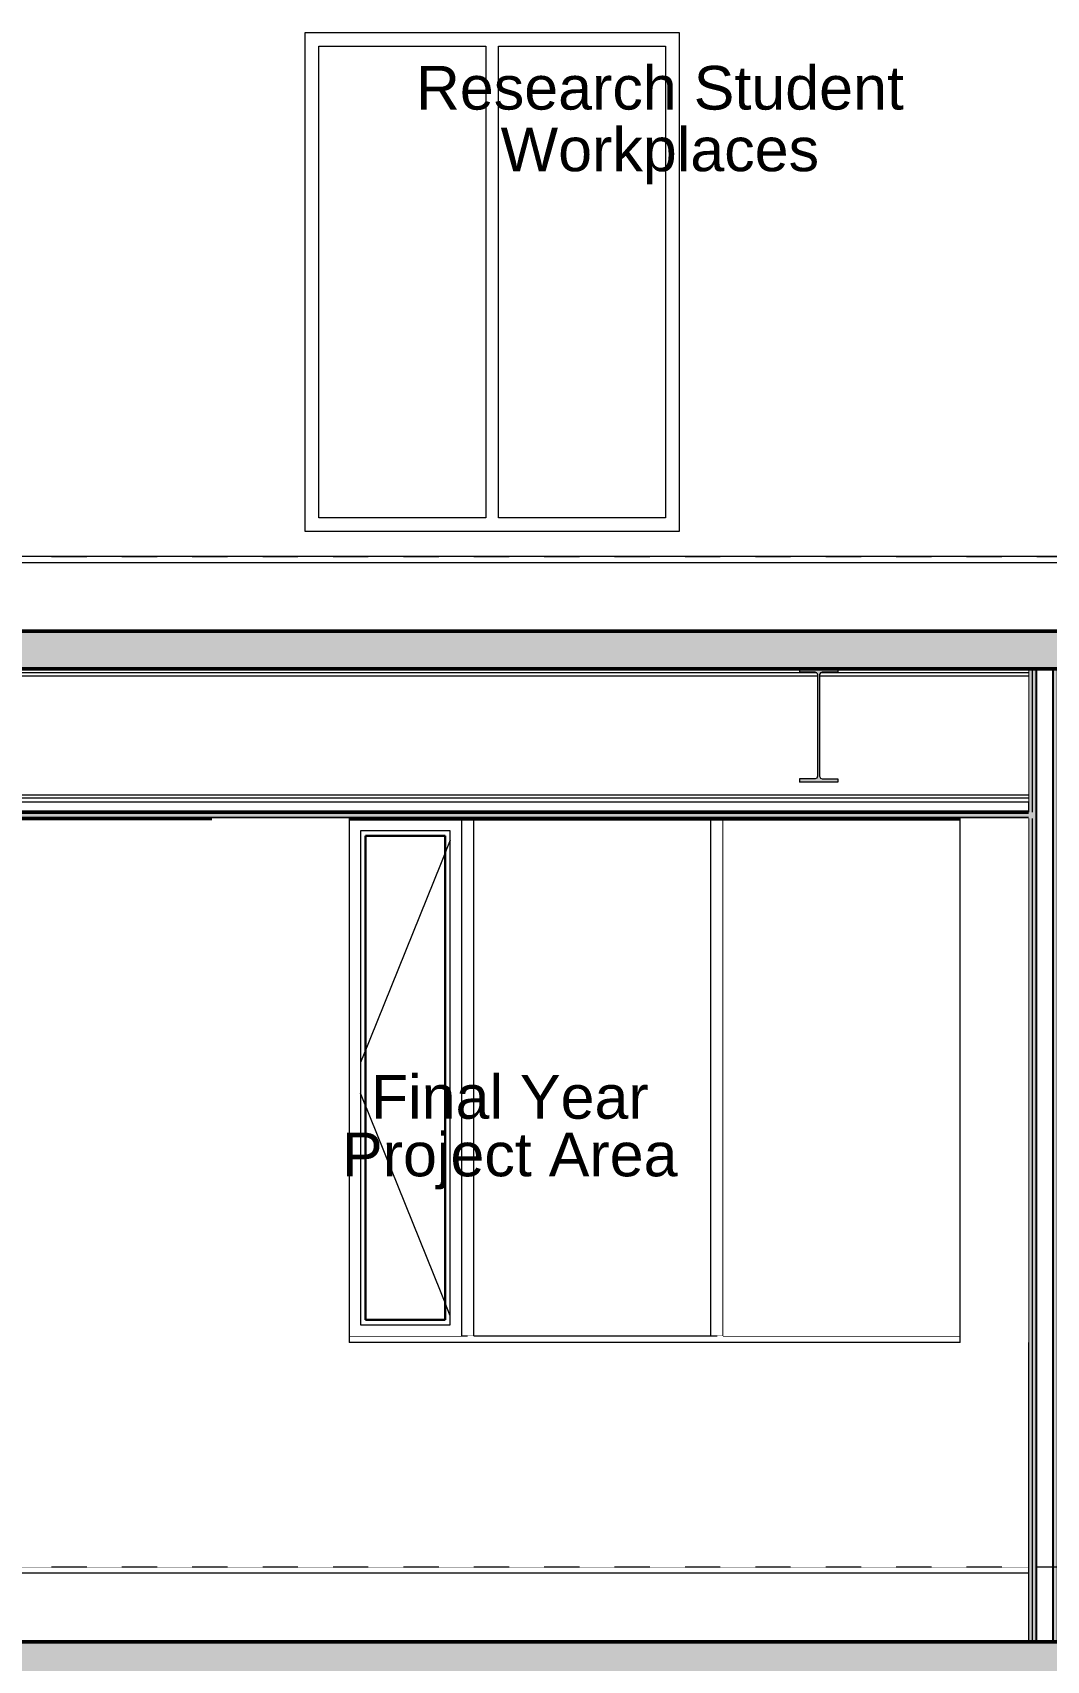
# Model space of a CAD drawing. Header units: millimetres. Extents: x -48147 to 1414029, y -496296 to 18123.
# Drawn here: x 1384508 to 1388573, y -483112 to -476587 of the extents above; entities that cross this region are included whole.
import ezdxf

# ---------------------------------------------------------------- set-up
doc = ezdxf.new("R2010")
doc.units = ezdxf.units.MM
doc.header["$MEASUREMENT"] = 0
doc.linetypes.add('Dashed', pattern=[2822.222233, 1411.111116, -1411.111116])
doc.linetypes.add('Wipeout_Contour', pattern=[1000, 0, -1000])
for name, color, linetype, lineweight, true_color in [('0_Pen_No__105', 7, 'Continuous', 15, 0xa6a6a6), ('A-230-M_FLOOR.IFC Import_Pen_No__109', 7, 'Continuous', 15, 0xa6a6a6), ('A-230-M_FLOOR.IFC Import_Pen_No__29', 7, 'Continuous', 50, 0x2a2a2a), ('New_A-20-M_Ceiling_Pen_No__107', 7, 'Continuous', 15, 0xa6a6a6), ('New_A-20-M_Ceiling_Pen_No__29', 7, 'Continuous', 50, 0x2a2a2a), ('New_A-25-M_Curtain_Wall_Pen_No__23', 7, 'Continuous', 30, 0x2a2a2a), ('New_A-25-M_Curtain_Wall_Pen_No__63', 7, 'Continuous', 20, 0x606060), ('New_A-25-M_Wall_Int_Pen_No__107', 7, 'Continuous', 15, 0xa6a6a6), ('New_ArchiCAD Windows_Pen_No__63', 7, 'Continuous', 20, 0x606060)]:
    doc.layers.add(name, color=color, linetype=linetype, lineweight=lineweight, true_color=true_color)
for name, color, linetype in [('A-230-M_FLOOR.IFC Import', 7, 'Continuous'), ('A-25-M_Wall_Int', 7, 'Continuous'), ('New_A-20-M_Ceiling', 7, 'Continuous'), ('New_A-20-M_Floor_Slab', 7, 'Continuous'), ('New_A-25-M_Curtain_Wall', 7, 'Continuous'), ('New_A-25-M_Wall_Ext', 7, 'Continuous'), ('New_A-25-M_Wall_Int', 7, 'Continuous'), ('New_ArchiCAD Windows', 7, 'Continuous'), ('S-280-M_STRUCT_FRAME.IFC Import', 7, 'Continuous')]:
    doc.layers.add(name, color=color, linetype=linetype)
for name, color, linetype, lineweight in [('A-25-M_Wall_Int_Pen_No__87', 8, 'Continuous', 20), ('A-95-P_Text_1_50_GA_Pen_No__1', 7, 'Continuous', 13), ('New_A-20-M_Ceiling_Pen_No__89', 8, 'Continuous', 20), ('New_A-20-M_Floor_Slab_Pen_No__4', 7, 'Continuous', 20), ('New_A-25-M_Curtain_Wall_Pen_No__3', 7, 'Continuous', 18), ('New_A-25-M_Curtain_Wall_Pen_No__87', 8, 'Continuous', 20), ('New_A-25-M_Wall_Ext_Pen_No__87', 8, 'Continuous', 20), ('New_A-25-M_Wall_Int_Pen_No__1', 7, 'Continuous', 13), ('New_ArchiCAD Windows_Pen_No__87', 8, 'Continuous', 20), ('S-280-M_STRUCT_FRAME.IFC Import_Pen_No__1', 7, 'Continuous', 13), ('S-280-M_STRUCT_FRAME.IFC Import_Pen_No__160', 5, 'Continuous', 200), ('S-280-M_STRUCT_FRAME.IFC Import_Pen_No__90', 8, 'Continuous', 20)]:
    doc.layers.add(name, color=color, linetype=linetype, lineweight=lineweight)
doc.styles.add('GENERATED_STYLE_2', font='')
doc.styles.get('GENERATED_STYLE_2').set_extended_font_data('Swis721 BT')
pattern_1 = [(0, (1372879, -490836.73), (0, 389.7114), [24.375, -200.625]), (0, (1372991.5, -490641.88), (0, 389.7114), [24.375, -200.625]), (60, (1372879, -490836.73), (-337.5, 194.8557), [24.375, -200.625]), (60, (1373104, -490836.73), (-337.5, 194.8557), [24.375, -200.625]), (120, (1372903.37, -490836.73), (337.5, 194.8557), [24.375, -200.625]), (120, (1373128.37, -490836.73), (337.5, 194.8557), [24.375, -200.625]), (0, (1372878.996, -490799.23), (0, 75), [0, -75, 0, -112.5]), (45, (1372916.496, -490799.23), (-53.03301, 53.03301), [0, -56.25, 0, -93.75])]

# ---------------------------------------------------------------- blocks, each defined once
blk = doc.blocks.new('Section Elem_17_2', base_point=(1372879, -490836.7))
at = {"color": 254, "linetype": 'Wipeout_Contour', "lineweight": 0, "ltscale": 5872212.897816}
blk.add_wipeout([(1388500.1, -482736.7), (1384320.1, -482736.7), (1384320.1, -482761.7), (1388500.1, -482761.7)], dxfattribs=at).dxf.layer = 'New_A-20-M_Floor_Slab'
at = {"color": 254, "linetype": 'Wipeout_Contour', "lineweight": 0, "ltscale": 5872410.250139793}
blk.add_wipeout([(1384320.1, -482761.7), (1384320.1, -483036.7), (1388500.1, -483036.7), (1388500.1, -482761.7)], dxfattribs=at).dxf.layer = 'New_A-20-M_Floor_Slab'
at = {"layer": 'New_A-20-M_Floor_Slab_Pen_No__4', "linetype": 'Continuous'}
for p, q in [((1388500.1, -482736.7), (1384320.1, -482736.7)), ((1388500.1, -482761.7), (1384320.1, -482761.7))]:
    blk.add_line(p, q, dxfattribs=at)
blk = doc.blocks.new('Section Elem_39_2', base_point=(1372879, -490836.7))
at = {"color": 254, "linetype": 'Wipeout_Contour', "lineweight": 0, "ltscale": 5870915.719237079}
blk.add_wipeout([(1386277, -481811.7), (1387226.9, -481811.7), (1387226.9, -479741.7), (1386277, -479741.7)], dxfattribs=at).dxf.layer = 'New_A-25-M_Curtain_Wall'
blk = doc.blocks.new('Section Elem_45_2', base_point=(1372879, -490836.7))
at = {"color": 254, "linetype": 'Wipeout_Contour', "lineweight": 0, "ltscale": 5869556.530907655}
blk.add_wipeout([(1387252, -479736.7), (1386252, -479736.7), (1386252, -479741.7), (1387252, -479741.7)], dxfattribs=at).dxf.layer = 'New_A-25-M_Curtain_Wall'
at = {"layer": 'New_A-25-M_Curtain_Wall_Pen_No__87', "linetype": 'Continuous'}
blk.add_line((1387252, -479741.7), (1386277, -479741.7), dxfattribs=at)
blk = doc.blocks.new('Section Elem_50_2', base_point=(1372879, -490836.7))
at = {"color": 254, "linetype": 'Wipeout_Contour', "lineweight": 0, "ltscale": 5869026.26430952}
blk.add_wipeout([(1386227, -481811.7), (1386277, -481811.7), (1386277, -479741.7), (1386227, -479741.7)], dxfattribs=at).dxf.layer = 'New_A-25-M_Curtain_Wall'
at = {"layer": 'New_A-25-M_Curtain_Wall_Pen_No__87', "linetype": 'Continuous'}
for p, q in [((1386227, -481811.7), (1386227, -479741.7)), ((1386252, -479741.7), (1386277, -479741.7)), ((1386277, -481811.7), (1386277, -479741.7)), ((1386252, -481811.7), (1386277, -481811.7))]:
    blk.add_line(p, q, dxfattribs=at)
blk = doc.blocks.new('Section Elem_51_2', base_point=(1372879, -490836.7))
at = {"color": 254, "linetype": 'Wipeout_Contour', "lineweight": 0, "ltscale": 5876490.489184331}
blk.add_wipeout([(1388227, -479741.7), (1388226.9, -479741.7), (1388226.9, -481811.7), (1388227, -481811.7)], dxfattribs=at).dxf.layer = 'New_A-25-M_Curtain_Wall'
blk = doc.blocks.new('Section Elem_52_2', base_point=(1372879, -490836.7))
at = {"color": 254, "linetype": 'Wipeout_Contour', "lineweight": 0, "ltscale": 5872710.89228323}
blk.add_wipeout([(1387226.9, -479741.7), (1387226.9, -481811.7), (1387227, -481811.7), (1387227, -479741.7)], dxfattribs=at).dxf.layer = 'New_A-25-M_Curtain_Wall'
at = {"color": 254, "linetype": 'Wipeout_Contour', "lineweight": 0, "ltscale": 5872805.576382579}
blk.add_wipeout([(1387227, -481811.7), (1387277, -481811.7), (1387277, -479741.7), (1387227, -479741.7)], dxfattribs=at).dxf.layer = 'New_A-25-M_Curtain_Wall'
at = {"layer": 'New_A-25-M_Curtain_Wall_Pen_No__87', "linetype": 'Continuous'}
for p, q in [((1387227, -481811.7), (1387227, -479741.7)), ((1387252, -479741.7), (1387277, -479741.7)), ((1387277, -481811.7), (1387277, -479741.7)), ((1387252, -481811.7), (1387277, -481811.7))]:
    blk.add_line(p, q, dxfattribs=at)
blk = doc.blocks.new('Section Elem_53_2', base_point=(1372879, -490836.7))
at = {"color": 254, "linetype": 'Wipeout_Contour', "lineweight": 0, "ltscale": 5876019.788832584}
blk.add_wipeout([(1387252, -481836.7), (1388227, -481836.7), (1388227, -481811.7), (1387252, -481811.7)], dxfattribs=at).dxf.layer = 'New_A-25-M_Curtain_Wall'
at = {"layer": 'New_A-25-M_Curtain_Wall_Pen_No__87', "linetype": 'Continuous'}
blk.add_line((1388227, -481811.7), (1387277, -481811.7), dxfattribs=at)
blk = doc.blocks.new('Section Elem_54_2', base_point=(1372879, -490836.7))
at = {"color": 254, "linetype": 'Wipeout_Contour', "lineweight": 0, "ltscale": 5873289.606016815}
blk.add_wipeout([(1388227, -479736.7), (1387252, -479736.7), (1387252, -479741.7), (1388227, -479741.7)], dxfattribs=at).dxf.layer = 'New_A-25-M_Curtain_Wall'
at = {"layer": 'New_A-25-M_Curtain_Wall_Pen_No__87', "linetype": 'Continuous'}
blk.add_line((1388227, -479741.7), (1387277, -479741.7), dxfattribs=at)
blk = doc.blocks.new('Section Elem_55_2', base_point=(1372879, -490836.7))
at = {"color": 254, "linetype": 'Wipeout_Contour', "lineweight": 0, "ltscale": 5872288.449434945}
blk.add_wipeout([(1387252, -481811.7), (1386252, -481811.7), (1386252, -481836.7), (1387252, -481836.7)], dxfattribs=at).dxf.layer = 'New_A-25-M_Curtain_Wall'
at = {"layer": 'New_A-25-M_Curtain_Wall_Pen_No__87', "linetype": 'Continuous'}
blk.add_line((1387252, -481811.7), (1386277, -481811.7), dxfattribs=at)
blk = doc.blocks.new('Section Elem_58_2', base_point=(1372879, -490836.7))
at = {"color": 254, "linetype": 'Wipeout_Contour', "lineweight": 0, "ltscale": 5874695.177371564}
blk.add_wipeout([(1387277, -481811.7), (1388226.9, -481811.7), (1388226.9, -479741.7), (1387277, -479741.7)], dxfattribs=at).dxf.layer = 'New_A-25-M_Curtain_Wall'
blk = doc.blocks.new('Section Elem_59_2', base_point=(1372879, -490836.7))
at = {"color": 254, "linetype": 'Wipeout_Contour', "lineweight": 0, "ltscale": 5869501.909846078}
blk.add_wipeout([(1385777, -481811.7), (1385777, -481836.7), (1386252, -481836.7), (1386252, -481811.7)], dxfattribs=at).dxf.layer = 'New_A-25-M_Curtain_Wall'
at = {"layer": 'New_A-25-M_Curtain_Wall_Pen_No__87', "linetype": 'Continuous'}
blk.add_line((1386252, -481811.7), (1385777, -481811.7), dxfattribs=at)
blk = doc.blocks.new('Section Elem_60_2', base_point=(1372879, -490836.7))
at = {"color": 254, "linetype": 'Wipeout_Contour', "lineweight": 0, "ltscale": 5866768.693963017}
blk.add_wipeout([(1385777, -479741.7), (1386252, -479741.7), (1386252, -479736.7), (1385777, -479736.7)], dxfattribs=at).dxf.layer = 'New_A-25-M_Curtain_Wall'
at = {"layer": 'New_A-25-M_Curtain_Wall_Pen_No__87', "linetype": 'Continuous'}
blk.add_line((1386252, -479741.7), (1385777, -479741.7), dxfattribs=at)
blk = doc.blocks.new('Section Elem_61_2', base_point=(1372879, -490836.7))
at = {"color": 254, "linetype": 'Wipeout_Contour', "lineweight": 0, "ltscale": 7333222.8707978}
blk.add_wipeout([(1385777, -479741.7), (1385777, -479741.8), (1385821.9, -479786.7), (1386181.9, -479786.7), (1386226.9, -479741.7)], dxfattribs=at).dxf.layer = 'New_A-25-M_Curtain_Wall'
at = {"color": 254, "linetype": 'Wipeout_Contour', "lineweight": 0, "ltscale": 5868846.477236453}
blk.add_wipeout([(1386226.9, -479741.7), (1386181.9, -479786.7), (1386181.9, -481766.7), (1386226.9, -481811.7)], dxfattribs=at).dxf.layer = 'New_A-25-M_Curtain_Wall'
at = {"color": 254, "linetype": 'Wipeout_Contour', "lineweight": 0, "ltscale": 7336556.203312162}
blk.add_wipeout([(1385777, -481811.7), (1385777, -481811.7), (1386226.9, -481811.7), (1386181.9, -481766.7), (1385821.9, -481766.7)], dxfattribs=at).dxf.layer = 'New_A-25-M_Curtain_Wall'
at = {"color": 254, "linetype": 'Wipeout_Contour', "lineweight": 0, "ltscale": 5867316.055403522}
blk.add_wipeout([(1385777, -479741.8), (1385777, -481811.7), (1385821.9, -481766.7), (1385821.9, -479786.7)], dxfattribs=at).dxf.layer = 'New_A-25-M_Curtain_Wall'
at = {"color": 254, "linetype": 'Wipeout_Contour', "lineweight": 0, "ltscale": 5868931.587938179}
blk.add_wipeout([(1386226.9, -481811.7), (1386227, -481811.7), (1386227, -479741.7), (1386226.9, -479741.7)], dxfattribs=at).dxf.layer = 'New_A-25-M_Curtain_Wall'
at = {"color": 254, "linetype": 'Wipeout_Contour', "lineweight": 0, "ltscale": 5868723.562536169}
blk.add_wipeout([(1386161.9, -481746.7), (1386181.9, -481766.7), (1386181.9, -479786.7), (1386161.9, -479806.7)], dxfattribs=at).dxf.layer = 'New_A-25-M_Curtain_Wall'
at = {"layer": 'New_A-25-M_Curtain_Wall_Pen_No__87', "linetype": 'Continuous'}
blk.add_line((1386226.9, -479741.7), (1386226.9, -481811.7), dxfattribs=at)
at = {"color": 254, "linetype": 'Wipeout_Contour', "lineweight": 0, "ltscale": 5867438.675184316}
blk.add_wipeout([(1385821.9, -481766.7), (1385841.9, -481746.7), (1385841.9, -479806.7), (1385821.9, -479786.7)], dxfattribs=at).dxf.layer = 'New_A-25-M_Curtain_Wall'
at = {"color": 254, "linetype": 'Wipeout_Contour', "lineweight": 0, "ltscale": 5866796.442449648}
blk.add_wipeout([(1385821.9, -479786.7), (1385841.9, -479806.7), (1386161.9, -479806.7), (1386181.9, -479786.7)], dxfattribs=at).dxf.layer = 'New_A-25-M_Curtain_Wall'
at = {"color": 254, "linetype": 'Wipeout_Contour', "lineweight": 0, "ltscale": 5869365.791575307}
blk.add_wipeout([(1385821.9, -481766.7), (1386181.9, -481766.7), (1386161.9, -481746.7), (1385841.9, -481746.7)], dxfattribs=at).dxf.layer = 'New_A-25-M_Curtain_Wall'
at = {"color": 254, "linetype": 'Wipeout_Contour', "lineweight": 0, "ltscale": 5868081.053289508}
blk.add_wipeout([(1385841.9, -479806.7), (1385841.9, -481746.7), (1386161.9, -481746.7), (1386161.9, -479806.7)], dxfattribs=at).dxf.layer = 'New_A-25-M_Curtain_Wall'
at = {"layer": 'New_A-25-M_Curtain_Wall_Pen_No__23', "linetype": 'Continuous'}
for p, q in [((1386161.9, -479806.7), (1385841.9, -479806.7)), ((1385841.9, -479806.7), (1385841.9, -481746.7)), ((1386161.9, -481746.7), (1386161.9, -479806.7)), ((1385841.9, -481746.7), (1386161.9, -481746.7))]:
    blk.add_line(p, q, dxfattribs=at)
at = {"layer": 'New_A-25-M_Curtain_Wall_Pen_No__3', "linetype": 'Continuous'}
for p, q in [((1386181.9, -479823.6), (1385821.9, -480714.8)), ((1386181.9, -481729.8), (1385821.9, -480838.6))]:
    blk.add_line(p, q, dxfattribs=at)
at = {"layer": 'New_A-25-M_Curtain_Wall_Pen_No__63', "linetype": 'Continuous'}
blk.add_line((1386161.9, -479806.7), (1386161.9, -481746.7), dxfattribs=at)
at = {"layer": 'New_A-25-M_Curtain_Wall_Pen_No__87', "linetype": 'Continuous'}
for p, q in [((1385821.9, -479786.7), (1385821.9, -481766.7)), ((1386181.9, -479786.7), (1385821.9, -479786.7)), ((1386181.9, -481766.7), (1386181.9, -479786.7)), ((1385821.9, -481766.7), (1386181.9, -481766.7))]:
    blk.add_line(p, q, dxfattribs=at)
blk = doc.blocks.new('Section Elem_83_2', base_point=(1372879, -490836.7))
at = {"color": 254, "linetype": 'Wipeout_Contour', "lineweight": 0, "ltscale": 5868201.346734135}
blk.add_wipeout([(1388500.1, -479669.8), (1384320.1, -479669.8), (1384320.1, -479711.7), (1388500.1, -479711.7)], dxfattribs=at).dxf.layer = 'New_A-25-M_Wall_Ext'
at = {"color": 254, "linetype": 'Wipeout_Contour', "lineweight": 0, "ltscale": 8803499.87601445}
blk.add_wipeout([(1384320.1, -482736.7), (1388500.1, -482736.7), (1388500.1, -481836.7), (1385227.1, -481836.7), (1385227.1, -479736.7), (1384320.1, -479736.7)], dxfattribs=at).dxf.layer = 'New_A-25-M_Wall_Ext'
at = {"layer": 'New_A-25-M_Wall_Ext_Pen_No__87', "linetype": 'Continuous'}
blk.add_line((1388227, -481836.7), (1385777, -481836.7), dxfattribs=at)
blk = doc.blocks.new('Section Elem_136_2', base_point=(1372879, -490836.7))
at = {"layer": 'New_A-25-M_Wall_Int_Pen_No__107', "linetype": 'Continuous', "lineweight": 0, "true_color": 0x535353}
blk.add_hatch(color=251, dxfattribs=at).paths.add_polyline_path([(1388597.1, -483036.7), (1388600.1, -483036.7), (1388600.1, -479136.7), (1388597.1, -479136.7)])
at = {"layer": 'New_A-25-M_Wall_Int_Pen_No__107', "linetype": 'Continuous'}
for points in [[(1388600.1, -483036.7), (1388615.1, -483036.7), (1388615.1, -479136.7), (1388600.1, -479136.7)], [(1388615.1, -483036.7), (1388630.1, -483036.7), (1388630.1, -479136.7), (1388615.1, -479136.7)]]:
    blk.add_hatch(color=256, dxfattribs=at).paths.add_polyline_path(points)
at = {"layer": 'New_A-25-M_Wall_Int_Pen_No__1', "linetype": 'Continuous'}
for p, q in [((1388500.1, -479136.7), (1388500.1, -479711.7)), ((1388630.1, -479136.7), (1388630.1, -479711.7)), ((1388500.1, -479736.7), (1388500.1, -482736.7)), ((1388630.1, -479736.7), (1388630.1, -482736.7))]:
    blk.add_line(p, q, dxfattribs=at)
at = {"layer": 'New_A-25-M_Wall_Int_Pen_No__1', "linetype": 'Continuous', "flags": 128}
for points in [[(1388500.1, -482736.7), (1388500.1, -482761.7), (1388500.1, -483036.7)], [(1388630.1, -482736.7), (1388630.1, -482761.7), (1388630.1, -483036.7)]]:
    blk.add_lwpolyline(points, dxfattribs=at)
at = {"color": 254, "linetype": 'Wipeout_Contour', "lineweight": 0, "ltscale": 5878177.794766933}
blk.add_wipeout([(1388533.1, -483036.7), (1388597.1, -483036.7), (1388597.1, -479136.7), (1388533.1, -479136.7)], dxfattribs=at).dxf.layer = 'New_A-25-M_Wall_Int'
at = {"layer": 'New_A-25-M_Wall_Int_Pen_No__107', "linetype": 'Continuous'}
for points in [[(1388500.1, -479136.7), (1388500.1, -479711.7), (1388515.1, -479711.7), (1388515.1, -479136.7)], [(1388515.1, -479711.7), (1388515.1, -479736.7), (1388515.1, -483036.7), (1388530.1, -483036.7), (1388530.1, -479136.7), (1388515.1, -479136.7)], [(1388515.1, -479736.7), (1388500.1, -479736.7), (1388500.1, -483036.7), (1388515.1, -483036.7)]]:
    blk.add_hatch(color=256, dxfattribs=at).paths.add_polyline_path(points)
at = {"layer": 'New_A-25-M_Wall_Int_Pen_No__107', "linetype": 'Continuous', "lineweight": 0, "true_color": 0x535353}
blk.add_hatch(color=251, dxfattribs=at).paths.add_polyline_path([(1388530.1, -483036.7), (1388533.1, -483036.7), (1388533.1, -479136.7), (1388530.1, -479136.7)])
at = {"layer": 'New_A-25-M_Wall_Int_Pen_No__1', "linetype": 'Continuous'}
for p, q in [((1388515.1, -479136.7), (1388515.1, -479711.7)), ((1388530.1, -479136.7), (1388530.1, -483036.7)), ((1388533.1, -479136.7), (1388533.1, -483036.7)), ((1388597.1, -479136.7), (1388597.1, -483036.7)), ((1388600.1, -479136.7), (1388600.1, -483036.7)), ((1388615.1, -479136.7), (1388615.1, -483036.7)), ((1388515.1, -479736.7), (1388515.1, -483036.7))]:
    blk.add_line(p, q, dxfattribs=at)
blk = doc.blocks.new('Section Elem_171_2', base_point=(1372879, -490836.7))
at = {"color": 254, "linetype": 'Wipeout_Contour', "lineweight": 0, "ltscale": 5852792.500182126}
blk.add_wipeout([(1360553.7, -478686.7), (1360553.7, -478711.7), (1404762.6, -478711.7), (1404762.6, -478686.7)], dxfattribs=at).dxf.layer = 'New_A-20-M_Floor_Slab'
at = {"color": 254, "linetype": 'Wipeout_Contour', "lineweight": 0, "ltscale": 5852988.886324035}
blk.add_wipeout([(1360553.7, -478711.7), (1360553.7, -478986.7), (1404762.6, -478986.7), (1404762.6, -478711.7)], dxfattribs=at).dxf.layer = 'New_A-20-M_Floor_Slab'
at = {"layer": 'New_A-20-M_Floor_Slab_Pen_No__4', "linetype": 'Continuous'}
for p, q in [((1404762.6, -478711.7), (1360553.7, -478711.7)), ((1394320.7, -478686.7), (1379617.5, -478686.7))]:
    blk.add_line(p, q, dxfattribs=at)
blk = doc.blocks.new('Section Elem_211_2', base_point=(1372879, -490836.7))
at = {"color": 254, "linetype": 'Wipeout_Contour', "lineweight": 0, "ltscale": 5862496.952818122}
blk.add_wipeout([(1385655.3, -478531.7), (1385655.3, -476641.7), (1385600.3, -476641.7), (1385600.3, -478531.7)], dxfattribs=at).dxf.layer = 'New_ArchiCAD Windows'
at = {"color": 254, "linetype": 'Wipeout_Contour', "lineweight": 0, "ltscale": 5865229.287148979}
blk.add_wipeout([(1386325.3, -478531.7), (1386375.3, -478531.7), (1386375.3, -476641.7), (1386325.3, -476641.7)], dxfattribs=at).dxf.layer = 'New_ArchiCAD Windows'
at = {"color": 254, "linetype": 'Wipeout_Contour', "lineweight": 0, "ltscale": 5867961.77258567}
blk.add_wipeout([(1387100.3, -478531.7), (1387100.3, -476641.7), (1387045.3, -476641.7), (1387045.3, -478531.7)], dxfattribs=at).dxf.layer = 'New_ArchiCAD Windows'
at = {"color": 254, "linetype": 'Wipeout_Contour', "lineweight": 0, "ltscale": 11727961.23143227}
blk.add_wipeout([(1385600.3, -476641.7), (1385655.3, -476641.7), (1386325.3, -476641.7), (1386375.3, -476641.7), (1387045.3, -476641.7), (1387100.3, -476641.7), (1387100.3, -476586.7), (1385600.3, -476586.7)], dxfattribs=at).dxf.layer = 'New_ArchiCAD Windows'
at = {"color": 254, "linetype": 'Wipeout_Contour', "lineweight": 0, "ltscale": 11732956.2765618}
blk.add_wipeout([(1385600.3, -478586.7), (1387100.3, -478586.7), (1387100.3, -478531.7), (1387045.3, -478531.7), (1386375.3, -478531.7), (1386325.3, -478531.7), (1385655.3, -478531.7), (1385600.3, -478531.7)], dxfattribs=at).dxf.layer = 'New_ArchiCAD Windows'
at = {"layer": 'New_ArchiCAD Windows_Pen_No__87', "linetype": 'Continuous'}
for p, q in [((1385600.3, -476586.7), (1387100.3, -476586.7)), ((1385600.3, -478586.7), (1385600.3, -476586.7)), ((1387100.3, -476586.7), (1387100.3, -478586.7)), ((1387100.3, -478586.7), (1385600.3, -478586.7))]:
    blk.add_line(p, q, dxfattribs=at)
at = {"color": 254, "linetype": 'Wipeout_Contour', "lineweight": 0, "ltscale": 5863867.844591944}
blk.add_wipeout([(1385655.3, -478531.7), (1386325.3, -478531.7), (1386325.3, -476641.7), (1385655.3, -476641.7)], dxfattribs=at).dxf.layer = 'New_ArchiCAD Windows'
at = {"color": 254, "linetype": 'Wipeout_Contour', "lineweight": 0, "ltscale": 5866590.799774023}
blk.add_wipeout([(1386375.3, -478531.7), (1387045.3, -478531.7), (1387045.3, -476641.7), (1386375.3, -476641.7)], dxfattribs=at).dxf.layer = 'New_ArchiCAD Windows'
at = {"layer": 'New_ArchiCAD Windows_Pen_No__63', "linetype": 'Continuous'}
for p, q in [((1385655.3, -478531.7), (1385655.3, -476641.7)), ((1385655.3, -476641.7), (1386325.3, -476641.7)), ((1386325.3, -476641.7), (1386325.3, -478531.7)), ((1386375.3, -478531.7), (1386375.3, -476641.7)), ((1386375.3, -476641.7), (1387045.3, -476641.7)), ((1387045.3, -476641.7), (1387045.3, -478531.7)), ((1386325.3, -478531.7), (1385655.3, -478531.7)), ((1387045.3, -478531.7), (1386375.3, -478531.7))]:
    blk.add_line(p, q, dxfattribs=at)
blk = doc.blocks.new('Section Elem_355_2', base_point=(1372879, -490836.7))
at = {"color": 254, "linetype": 'Wipeout_Contour', "lineweight": 0, "ltscale": 5860381.586385491}
blk.add_wipeout([(1384320.1, -479711.7), (1384320.1, -479736.7), (1384339.6, -479736.7), (1384339.6, -479711.7)], dxfattribs=at).dxf.layer = 'New_A-20-M_Ceiling'
at = {"layer": 'New_A-20-M_Ceiling_Pen_No__107', "linetype": 'Continuous'}
blk.add_hatch(color=256, dxfattribs=at).paths.add_polyline_path([(1384339.6, -479711.7), (1384339.6, -479736.7), (1388515.1, -479736.7), (1388515.1, -479711.7)])
at = {"layer": 'New_A-20-M_Ceiling_Pen_No__29', "linetype": 'Continuous'}
for p, q in [((1384339.6, -479711.7), (1384339.6, -479736.7)), ((1388500.1, -479711.7), (1384339.6, -479711.7)), ((1388500.1, -479736.7), (1384339.6, -479736.7))]:
    blk.add_line(p, q, dxfattribs=at)
at = {"layer": 'New_A-20-M_Ceiling_Pen_No__89', "linetype": 'Continuous'}
for p, q in [((1384320.1, -479711.7), (1384339.6, -479711.7)), ((1384320.1, -479736.7), (1384339.6, -479736.7))]:
    blk.add_line(p, q, dxfattribs=at)
blk = doc.blocks.new('Section Elem_419_2', base_point=(1372879, -490836.7))
at = {"color": 254, "linetype": 'Wipeout_Contour', "lineweight": 0, "ltscale": 5877019.9518622}
blk.add_wipeout([(1388500.1, -479736.7), (1388227, -479736.7), (1388227, -481836.7), (1388500.1, -481836.7)], dxfattribs=at).dxf.layer = 'A-25-M_Wall_Int'
at = {"color": 254, "linetype": 'Wipeout_Contour', "lineweight": 0, "ltscale": 5878305.090097454}
blk.add_wipeout([(1388630.1, -479736.7), (1388630.1, -481836.7), (1388777, -481836.7), (1388777, -479736.7)], dxfattribs=at).dxf.layer = 'A-25-M_Wall_Int'
at = {"layer": 'A-25-M_Wall_Int_Pen_No__87', "linetype": 'Continuous'}
for p, q in [((1388227, -481836.7), (1388227, -479736.7)), ((1388777, -481836.7), (1388777, -479736.7))]:
    blk.add_line(p, q, dxfattribs=at)
blk = doc.blocks.new('Section Elem_420_2', base_point=(1372879, -490836.7))
at = {"color": 254, "linetype": 'Wipeout_Contour', "lineweight": 0, "ltscale": 5866205.303099406}
blk.add_wipeout([(1385777, -479736.7), (1385227.1, -479736.7), (1385227.1, -481836.7), (1385777, -481836.7)], dxfattribs=at).dxf.layer = 'A-25-M_Wall_Int'
at = {"layer": 'A-25-M_Wall_Int_Pen_No__87', "linetype": 'Continuous'}
blk.add_line((1385777, -479736.7), (1385777, -481836.7), dxfattribs=at)
blk = doc.blocks.new('Section Elem_527_2', base_point=(1372879, -490836.7))
at = {"color": 254, "linetype": 'Wipeout_Contour', "lineweight": 0, "ltscale": 5868163.744613754}
blk.add_wipeout([(1384320.1, -479654.2), (1384320.1, -479669.8), (1388500.1, -479669.8), (1388500.1, -479654.2)], dxfattribs=at).dxf.layer = 'S-280-M_STRUCT_FRAME.IFC Import'
at = {"color": 254, "linetype": 'Wipeout_Contour', "lineweight": 0, "ltscale": 5868151.110970786}
blk.add_wipeout([(1384320.1, -479650.5), (1384320.1, -479654.2), (1388500.1, -479654.2), (1388500.1, -479650.5)], dxfattribs=at).dxf.layer = 'S-280-M_STRUCT_FRAME.IFC Import'
at = {"color": 254, "linetype": 'Wipeout_Contour', "lineweight": 0, "ltscale": 5868142.806650095}
blk.add_wipeout([(1388500.1, -479641.5), (1384320.1, -479641.5), (1384320.1, -479650.5), (1388500.1, -479650.5)], dxfattribs=at).dxf.layer = 'S-280-M_STRUCT_FRAME.IFC Import'
at = {"color": 254, "linetype": 'Wipeout_Contour', "lineweight": 0, "ltscale": 23485880.02769921}
blk.add_wipeout([(1384320.1, -479165), (1384320.1, -479641.5), (1388500.1, -479641.5), (1388500.1, -479165), (1387663.3, -479165), (1387663.3, -479567.8), (1387666.3, -479575), (1387673.5, -479578), (1387735.7, -479578), (1387735.7, -479591.3), (1387582.8, -479591.3), (1387582.8, -479578), (1387645, -479578), (1387652.2, -479575), (1387655.2, -479567.8), (1387655.2, -479165)], dxfattribs=at).dxf.layer = 'S-280-M_STRUCT_FRAME.IFC Import'
at = {"layer": 'S-280-M_STRUCT_FRAME.IFC Import_Pen_No__90', "linetype": 'Continuous'}
for p, q in [((1384320.1, -479641.5), (1388500.1, -479641.5)), ((1384320.1, -479654.2), (1388500.1, -479654.2)), ((1384320.1, -479669.8), (1388500.1, -479669.8))]:
    blk.add_line(p, q, dxfattribs=at)
at = {"color": 254, "linetype": 'Wipeout_Contour', "lineweight": 0, "ltscale": 7333962.40072443}
blk.add_wipeout([(1384320.1, -479165), (1387655.2, -479165), (1387655.2, -479160.2), (1387653.5, -479156.1), (1384320.1, -479156.1)], dxfattribs=at).dxf.layer = 'S-280-M_STRUCT_FRAME.IFC Import'
at = {"color": 254, "linetype": 'Wipeout_Contour', "lineweight": 0, "ltscale": 7341890.98998657}
blk.add_wipeout([(1387665, -479156.1), (1387663.3, -479160.2), (1387663.3, -479165), (1388500.1, -479165), (1388500.1, -479156.1)], dxfattribs=at).dxf.layer = 'S-280-M_STRUCT_FRAME.IFC Import'
at = {"color": 254, "linetype": 'Wipeout_Contour', "lineweight": 0, "ltscale": 7333944.439701706}
blk.add_wipeout([(1384320.1, -479152.3), (1384320.1, -479156.1), (1387653.5, -479156.1), (1387652.2, -479153), (1387650.6, -479152.3)], dxfattribs=at).dxf.layer = 'S-280-M_STRUCT_FRAME.IFC Import'
at = {"color": 254, "linetype": 'Wipeout_Contour', "lineweight": 0, "ltscale": 7341887.470196644}
blk.add_wipeout([(1387665, -479156.1), (1388500.1, -479156.1), (1388500.1, -479152.3), (1387668, -479152.3), (1387666.3, -479153)], dxfattribs=at).dxf.layer = 'S-280-M_STRUCT_FRAME.IFC Import'
at = {"color": 254, "linetype": 'Wipeout_Contour', "lineweight": 0, "ltscale": 8801839.002220731}
blk.add_wipeout([(1387582.8, -479136.7), (1384320.1, -479136.7), (1384320.1, -479152.3), (1387650.6, -479152.3), (1387645, -479150), (1387582.8, -479150)], dxfattribs=at).dxf.layer = 'S-280-M_STRUCT_FRAME.IFC Import'
at = {"color": 254, "linetype": 'Wipeout_Contour', "lineweight": 0, "ltscale": 8810074.559285901}
blk.add_wipeout([(1387668, -479152.3), (1388500.1, -479152.3), (1388500.1, -479136.7), (1387735.7, -479136.7), (1387735.7, -479150), (1387673.5, -479150)], dxfattribs=at).dxf.layer = 'S-280-M_STRUCT_FRAME.IFC Import'
at = {"layer": 'S-280-M_STRUCT_FRAME.IFC Import_Pen_No__90', "linetype": 'Continuous'}
for p, q in [((1384320.1, -479152.3), (1387650.6, -479152.3)), ((1384320.1, -479165), (1387655.2, -479165)), ((1387663.3, -479165), (1388500.1, -479165)), ((1387668, -479152.3), (1388500.1, -479152.3))]:
    blk.add_line(p, q, dxfattribs=at)
blk = doc.blocks.new('Section Elem_537_2', base_point=(1372879, -490836.7))
at = {"layer": 'S-280-M_STRUCT_FRAME.IFC Import_Pen_No__160', "linetype": 'Continuous', "lineweight": 0, "true_color": 0x00007f}
blk.add_hatch(color=176, dxfattribs=at).paths.add_polyline_path([(1387582.8, -479591.3), (1387735.7, -479591.3), (1387735.7, -479578), (1387673.5, -479578), (1387666.3, -479575), (1387663.3, -479567.8), (1387663.3, -479160.2), (1387666.3, -479153), (1387673.5, -479150), (1387735.7, -479150), (1387735.7, -479136.7), (1387582.8, -479136.7), (1387582.8, -479150), (1387645, -479150), (1387652.2, -479153), (1387655.2, -479160.2), (1387655.2, -479567.8), (1387652.2, -479575), (1387645, -479578), (1387582.8, -479578)])
at = {"layer": 'S-280-M_STRUCT_FRAME.IFC Import_Pen_No__1', "linetype": 'Continuous'}
for p, q in [((1387582.8, -479136.7), (1387582.8, -479150)), ((1387735.7, -479136.7), (1387735.7, -479150)), ((1387582.8, -479578), (1387582.8, -479591.3)), ((1387735.7, -479578), (1387735.7, -479591.3)), ((1387735.7, -479591.3), (1387582.8, -479591.3))]:
    blk.add_line(p, q, dxfattribs=at)
at = {"layer": 'S-280-M_STRUCT_FRAME.IFC Import_Pen_No__1', "linetype": 'Continuous', "flags": 128}
for points in [[(1387652.2, -479153), (1387645, -479150), (1387582.8, -479150)], [(1387652.2, -479153), (1387655.2, -479160.2), (1387655.2, -479567.8), (1387652.2, -479575)], [(1387666.3, -479153), (1387663.3, -479160.2), (1387663.3, -479567.8), (1387666.3, -479575)], [(1387735.7, -479150), (1387673.5, -479150), (1387666.3, -479153)], [(1387652.2, -479575), (1387645, -479578), (1387582.8, -479578)], [(1387666.3, -479575), (1387673.5, -479578), (1387735.7, -479578)]]:
    blk.add_lwpolyline(points, dxfattribs=at)
at = {"layer": 'S-280-M_STRUCT_FRAME.IFC Import_Pen_No__90', "linetype": 'Continuous'}
for p, q in [((1387673.5, -479150), (1387673.5, -479150)), ((1387673.5, -479578), (1387673.5, -479578))]:
    blk.add_line(p, q, dxfattribs=at)
blk = doc.blocks.new('Section Elem_733_2', base_point=(1372879, -490836.7))
at = {"color": 254, "linetype": 'Wipeout_Contour', "lineweight": 0, "ltscale": 5859149.695969879}
blk.add_wipeout([(1360553.8, -483186.7), (1405057.4, -483186.7), (1405057.4, -483036.7), (1360553.8, -483036.7)], dxfattribs=at).dxf.layer = 'A-230-M_FLOOR.IFC Import'
at = {"layer": 'A-230-M_FLOOR.IFC Import_Pen_No__109', "linetype": 'Continuous'}
h = blk.add_hatch(dxfattribs=at)
h.set_pattern_fill('Lightweight_Concrete_0002', color=256, style=0, pattern_type=2)
h.set_pattern_definition(pattern_1)
h.paths.add_polyline_path([(1360553.8, -483186.7), (1405057.4, -483186.7), (1405057.4, -483036.7), (1360553.8, -483036.7)])
at = {"layer": 'A-230-M_FLOOR.IFC Import_Pen_No__29', "linetype": 'Continuous', "flags": 128}
blk.add_lwpolyline([(1392907.4, -483036.7), (1392843.4, -483036.7), (1392840.4, -483036.7), (1392825.4, -483036.7), (1392810.4, -483036.7), (1388630.1, -483036.7), (1388615.1, -483036.7), (1388600.1, -483036.7), (1388597.1, -483036.7), (1388533.1, -483036.7), (1388530.1, -483036.7), (1388515.1, -483036.7), (1388500.1, -483036.7), (1384320.1, -483036.7)], dxfattribs=at)
blk = doc.blocks.new('Section Elem_734_2', base_point=(1372879, -490836.7))
at = {"color": 254, "linetype": 'Wipeout_Contour', "lineweight": 0, "ltscale": 5853541.955050274}
blk.add_wipeout([(1360553.8, -479136.7), (1404907.6, -479136.7), (1404907.6, -478986.7), (1360553.8, -478986.7)], dxfattribs=at).dxf.layer = 'A-230-M_FLOOR.IFC Import'
at = {"layer": 'A-230-M_FLOOR.IFC Import_Pen_No__109', "linetype": 'Continuous'}
h = blk.add_hatch(dxfattribs=at)
h.set_pattern_fill('Lightweight_Concrete_0002', color=256, style=0, pattern_type=2)
h.set_pattern_definition(pattern_1)
h.paths.add_polyline_path([(1360553.8, -479136.7), (1404907.6, -479136.7), (1404907.6, -478986.7), (1360553.8, -478986.7)])
at = {"layer": 'A-230-M_FLOOR.IFC Import_Pen_No__29', "linetype": 'Continuous'}
for p, q in [((1387582.8, -479136.7), (1384320.1, -479136.7)), ((1387735.7, -479136.7), (1387582.8, -479136.7)), ((1388500.1, -479136.7), (1387735.7, -479136.7))]:
    blk.add_line(p, q, dxfattribs=at)
at = {"layer": 'A-230-M_FLOOR.IFC Import_Pen_No__29', "linetype": 'Continuous', "flags": 128}
for points in [[(1404907.6, -478986.7), (1404902.6, -478986.7), (1404762.6, -478986.7), (1360553.8, -478986.7)], [(1388630.1, -479136.7), (1388615.1, -479136.7), (1388600.1, -479136.7), (1388597.1, -479136.7), (1388533.1, -479136.7), (1388530.1, -479136.7), (1388515.1, -479136.7), (1388500.1, -479136.7)]]:
    blk.add_lwpolyline(points, dxfattribs=at)
blk = doc.blocks.new('S-24 Building Section_STORY_MARKER', base_point=(1372879, -490836.7))
at = {"layer": '0_Pen_No__105', "linetype": 'Dashed', "ltscale": 0.1}
for p, q in [((1358054.7, -478686.7), (1410366.7, -478686.7)), ((1358054.7, -482736.7), (1410366.7, -482736.7))]:
    blk.add_line(p, q, dxfattribs=at)

msp = doc.modelspace()

# ---------------------------------------------------------------- block references
at = {"layer": 'New_A-20-M_Floor_Slab'}
msp.add_blockref('Section Elem_17_2', (1372879, -490836.7), dxfattribs=at)
at = {"layer": 'New_A-25-M_Curtain_Wall'}
for name in ['Section Elem_39_2', 'Section Elem_51_2']:
    msp.add_blockref(name, (1372879, -490836.7), dxfattribs=at)

# ---------------------------------------------------------------- next in the draw order: block references
msp.add_blockref('Section Elem_45_2', (1372879, -490836.7), dxfattribs=at)

# ---------------------------------------------------------------- next in the draw order: block references
for name in ['Section Elem_50_2', 'Section Elem_52_2']:
    msp.add_blockref(name, (1372879, -490836.7), dxfattribs=at)

# ---------------------------------------------------------------- next in the draw order: block references
for name in ['Section Elem_60_2', 'Section Elem_54_2', 'Section Elem_53_2']:
    msp.add_blockref(name, (1372879, -490836.7), dxfattribs=at)

# ---------------------------------------------------------------- next in the draw order: block references
msp.add_blockref('Section Elem_55_2', (1372879, -490836.7), dxfattribs=at)

# ---------------------------------------------------------------- next in the draw order: block references
for name in ['Section Elem_58_2', 'Section Elem_59_2']:
    msp.add_blockref(name, (1372879, -490836.7), dxfattribs=at)

# ---------------------------------------------------------------- next in the draw order: block references
msp.add_blockref('Section Elem_61_2', (1372879, -490836.7), dxfattribs=at)

# ---------------------------------------------------------------- next in the draw order: block references
at = {"layer": 'New_A-25-M_Wall_Ext'}
msp.add_blockref('Section Elem_83_2', (1372879, -490836.7), dxfattribs=at)

# ---------------------------------------------------------------- next in the draw order: block references
at = {"layer": 'New_A-20-M_Floor_Slab'}
msp.add_blockref('Section Elem_171_2', (1372879, -490836.7), dxfattribs=at)
at = {"layer": 'New_A-25-M_Wall_Int'}
msp.add_blockref('Section Elem_136_2', (1372879, -490836.7), dxfattribs=at)
at = {"layer": 'New_ArchiCAD Windows'}
msp.add_blockref('Section Elem_211_2', (1372879, -490836.7), dxfattribs=at)

# ---------------------------------------------------------------- next in the draw order: block references
at = {"layer": 'A-230-M_FLOOR.IFC Import'}
msp.add_blockref('Section Elem_733_2', (1372879, -490836.7), dxfattribs=at)
at = {"layer": 'New_A-20-M_Ceiling'}
msp.add_blockref('Section Elem_355_2', (1372879, -490836.7), dxfattribs=at)
at = {"layer": 'S-280-M_STRUCT_FRAME.IFC Import'}
msp.add_blockref('Section Elem_527_2', (1372879, -490836.7), dxfattribs=at)

# ---------------------------------------------------------------- next in the draw order: texts
at = {"layer": 'A-95-P_Text_1_50_GA_Pen_No__1', "linetype": 'Continuous', "insert": (1387022.6, -476720.5), "char_height": 175, "width": 3634.245, "attachment_point": 2, "line_spacing_factor": 0.846631, "style": 'GENERATED_STYLE_2'}
msp.add_mtext('\\A1;{\\fSwis721 BT|b0|i0|c0|p34;Research Student\\P\\fSwis721 BT|b0|i0|c0|p34;Workplaces}', dxfattribs=at)

# ---------------------------------------------------------------- next in the draw order: block references
at = {"layer": 'A-25-M_Wall_Int'}
for name in ['Section Elem_420_2', 'Section Elem_419_2']:
    msp.add_blockref(name, (1372879, -490836.7), dxfattribs=at)
at = {"layer": 'S-280-M_STRUCT_FRAME.IFC Import'}
msp.add_blockref('Section Elem_537_2', (1372879, -490836.7), dxfattribs=at)

# ---------------------------------------------------------------- next in the draw order: block references
at = {"layer": 'A-230-M_FLOOR.IFC Import'}
msp.add_blockref('Section Elem_734_2', (1372879, -490836.7), dxfattribs=at)

# ---------------------------------------------------------------- next in the draw order: texts
at = {"layer": 'A-95-P_Text_1_50_GA_Pen_No__1', "linetype": 'Continuous', "insert": (1386420.9, -480765.4), "char_height": 175, "width": 3634.245, "attachment_point": 2, "line_spacing_factor": 0.790991, "style": 'GENERATED_STYLE_2'}
msp.add_mtext('\\A1;{\\fSwis721 BT|b0|i0|c0|p34;Final Year\\P\\fSwis721 BT|b0|i0|c0|p34;Project Area}', dxfattribs=at)

# ---------------------------------------------------------------- next in the draw order: block references
at = {"linetype": 'Continuous', "lineweight": 0}
msp.add_blockref('S-24 Building Section_STORY_MARKER', (1372879, -490836.7), dxfattribs=at)

doc.saveas('drawing.dxf')
